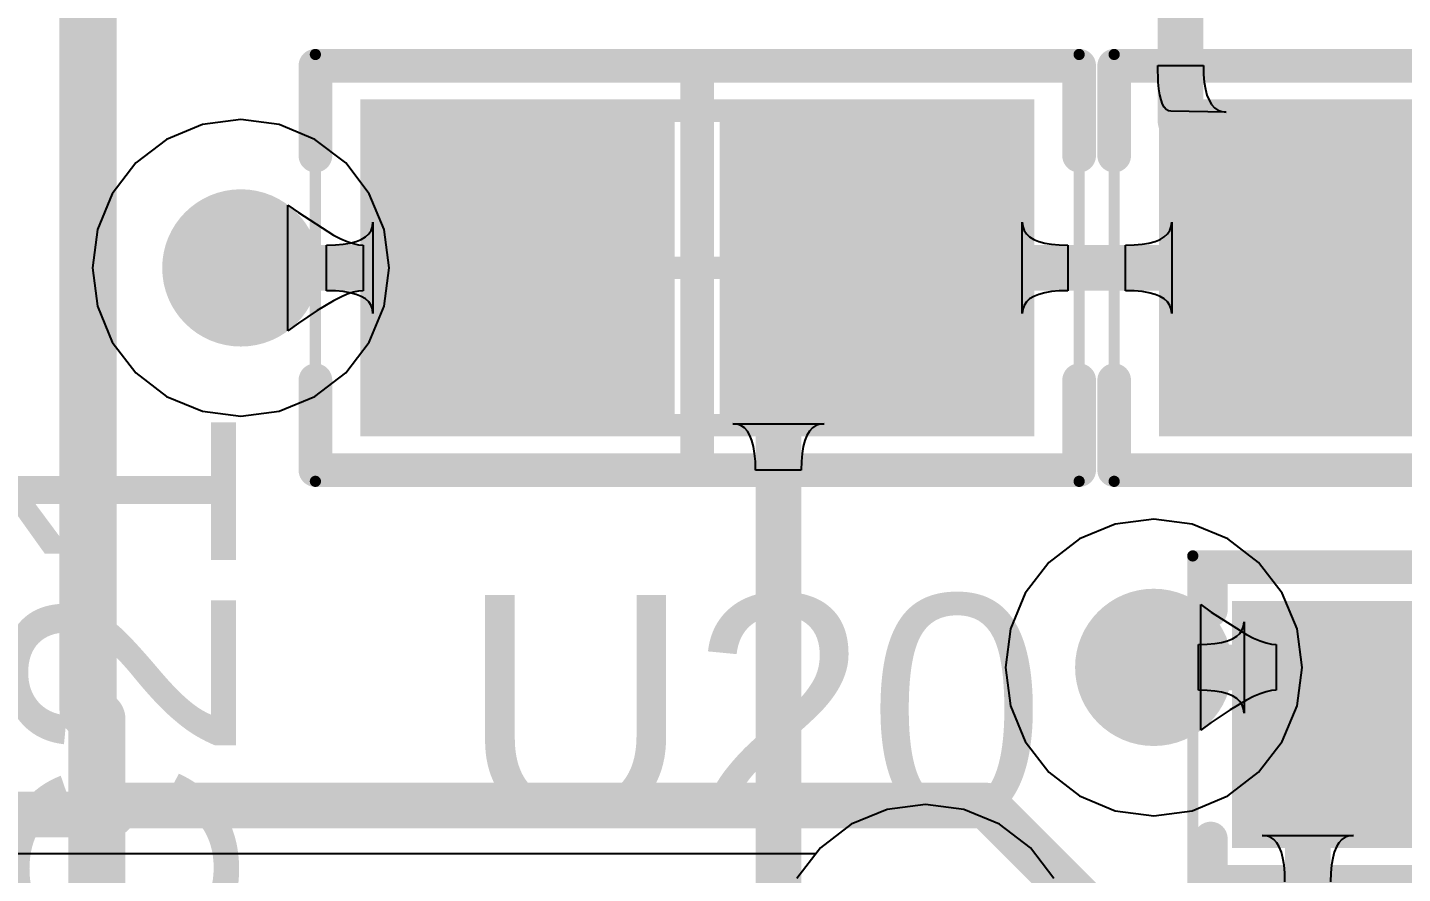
# Model space of a CAD drawing. Header units: inches. Extents: x -0.01 to 3.94, y -0.06 to 4.68.
# Drawn here: x 1.8926 to 2.1336, y 3.5739 to 3.7221 of the extents above; entities that cross this region are included whole.
import ezdxf

# ---------------------------------------------------------------- set-up
doc = ezdxf.new("R2010")
doc.units = ezdxf.units.IN
doc.header["$MEASUREMENT"] = 0
for name, color, linetype in [('Bottom Layer', 5, 'Continuous'), ('Int1 -GND)', 16, 'Continuous'), ('Int2 -PWR)', 76, 'Continuous'), ('Top 3D Body', 56, 'Continuous'), ('Top Courtyard', 56, 'Continuous'), ('Top Layer', 1, 'Continuous'), ('Top Overlay', 2, 'Continuous'), ('Top Paste', 8, 'Continuous'), ('Top Solder', 216, 'Continuous'), ('Via Holes', 16, 'Continuous')]:
    doc.layers.add(name, color=color, linetype=linetype)
doc.styles.add('Arial', font='', dxfattribs={"height": 0.2})
doc.styles.get('Arial').set_extended_font_data('Arial')

# ---------------------------------------------------------------- blocks, each defined once
blk = doc.blocks.new('CAP_0603_1608_601')
at = {"layer": 'Top Layer'}
for points in [[(-0.04429, -0.01969), (-0.04429, 0.01968), (-0.00886, 0.01968), (-0.00886, -0.01969)], [(0.00886, -0.01969), (0.00886, 0.01968), (0.04429, 0.01968), (0.04429, -0.01969)]]:
    blk.add_hatch(color=1, dxfattribs=at).paths.add_polyline_path(points)
at = {"layer": 'Top Paste'}
for points in [[(-0.04429, -0.01969), (-0.04429, 0.01968), (-0.00886, 0.01968), (-0.00886, -0.01969)], [(0.00886, -0.01969), (0.00886, 0.01968), (0.04429, 0.01968), (0.04429, -0.01969)]]:
    blk.add_hatch(color=8, dxfattribs=at).paths.add_polyline_path(points)
at = {"layer": 'Top Solder'}
for points in [[(-0.04626, -0.02165), (-0.04626, 0.02165), (-0.00689, 0.02165), (-0.00689, -0.02165)], [(0.00689, -0.02165), (0.00689, 0.02165), (0.04626, 0.02165), (0.04626, -0.02165)]]:
    blk.add_hatch(color=216, dxfattribs=at).paths.add_polyline_path(points)
at = {"layer": 'Top 3D Body'}
for points in [[(0.03445, 0.0187, 0.00394, 0.00394, 0), (-0.03445, 0.0187, 0.00394, 0.00394, 0)], [(-0.03445, 0.0187, 0.00394, 0.00394, 0), (-0.03445, -0.0187, 0.00394, 0.00394, 0)], [(0.03445, 0.0187, 0.00394, 0.00394, 0), (0.03445, -0.0187, 0.00394, 0.00394, 0)], [(0.03445, -0.0187, 0.00394, 0.00394, 0), (-0.03445, -0.0187, 0.00394, 0.00394, 0)]]:
    blk.add_lwpolyline(points, format="xyseb", dxfattribs=at)
for points in [[(-0.03543, 0.0187, 0.00197, 0.00197, 1), (-0.03346, 0.0187, 0.00197, 0.00197, 1)], [(-0.03543, 0.0187, 0.00197, 0.00197, 1), (-0.03346, 0.0187, 0.00197, 0.00197, 1)], [(0.03346, 0.0187, 0.00197, 0.00197, 1), (0.03543, 0.0187, 0.00197, 0.00197, 1)], [(0.03346, 0.0187, 0.00197, 0.00197, 1), (0.03543, 0.0187, 0.00197, 0.00197, 1)], [(-0.03543, -0.0187, 0.00197, 0.00197, 1), (-0.03346, -0.0187, 0.00197, 0.00197, 1)], [(-0.03543, -0.0187, 0.00197, 0.00197, 1), (-0.03346, -0.0187, 0.00197, 0.00197, 1)], [(0.03346, -0.0187, 0.00197, 0.00197, 1), (0.03543, -0.0187, 0.00197, 0.00197, 1)], [(0.03346, -0.0187, 0.00197, 0.00197, 1), (0.03543, -0.0187, 0.00197, 0.00197, 1)]]:
    blk.add_lwpolyline(points, format="xyseb", close=True, dxfattribs=at)
at = {"layer": 'Top Courtyard'}
for points in [[(0.05315, 0.02953, 0.00197, 0.00197, 0), (-0.05315, 0.02953, 0.00197, 0.00197, 0)], [(-0.05315, 0.02953, 0.00197, 0.00197, 0), (-0.05315, -0.02953, 0.00197, 0.00197, 0)], [(0.05315, 0.02953, 0.00197, 0.00197, 0), (0.05315, -0.02953, 0.00197, 0.00197, 0)], [(0, 0.0187, 0.00394, 0.00394, 0), (0, -0.0187, 0.00394, 0.00394, 0)], [(0.0187, 0, 0.00394, 0.00394, 0), (-0.0187, 0, 0.00394, 0.00394, 0)], [(0.05315, -0.02953, 0.00197, 0.00197, 0), (-0.05315, -0.02953, 0.00197, 0.00197, 0)]]:
    blk.add_lwpolyline(points, format="xyseb", dxfattribs=at)
for points in [[(-0.05364, 0.02953, 0.000984, 0.000984, 1), (-0.05266, 0.02953, 0.000984, 0.000984, 1)], [(-0.05364, 0.02953, 0.000984, 0.000984, 1), (-0.05266, 0.02953, 0.000984, 0.000984, 1)], [(0.05266, 0.02953, 0.000984, 0.000984, 1), (0.05364, 0.02953, 0.000984, 0.000984, 1)], [(0.05266, 0.02953, 0.000984, 0.000984, 1), (0.05364, 0.02953, 0.000984, 0.000984, 1)], [(-0.00098, 0.0187, 0.00197, 0.00197, 1), (0.00098, 0.0187, 0.00197, 0.00197, 1)], [(-0.01968, 0, 0.00197, 0.00197, 1), (-0.01772, 0, 0.00197, 0.00197, 1)], [(0.01772, 0, 0.00197, 0.00197, 1), (0.01968, 0, 0.00197, 0.00197, 1)], [(-0.00098, -0.0187, 0.00197, 0.00197, 1), (0.00098, -0.0187, 0.00197, 0.00197, 1)], [(-0.05364, -0.02953, 0.000984, 0.000984, 1), (-0.05266, -0.02953, 0.000984, 0.000984, 1)], [(-0.05364, -0.02953, 0.000984, 0.000984, 1), (-0.05266, -0.02953, 0.000984, 0.000984, 1)], [(0.05266, -0.02953, 0.000984, 0.000984, 1), (0.05364, -0.02953, 0.000984, 0.000984, 1)], [(0.05266, -0.02953, 0.000984, 0.000984, 1), (0.05364, -0.02953, 0.000984, 0.000984, 1)]]:
    blk.add_lwpolyline(points, format="xyseb", close=True, dxfattribs=at)
at = {"layer": 'Top Overlay'}
for points in [[(-0.05, 0.02756, 0.00591, 0.00591, 0), (-0.05, 0.02, 0.00591, 0.00591, 0)], [(0.05, 0.02756, 0.00591, 0.00591, 0), (-0.05, 0.02756, 0.00591, 0.00591, 0)], [(0, 0.02756, 0.00591, 0.00591, 0), (0, -0.02756, 0.00591, 0.00591, 0)], [(0.05, 0.02756, 0.00591, 0.00591, 0), (0.05, 0.02, 0.00591, 0.00591, 0)], [(-0.05, -0.02, 0.00591, 0.00591, 0), (-0.05, -0.02756, 0.00591, 0.00591, 0)], [(0.05, -0.02, 0.00591, 0.00591, 0), (0.05, -0.02756, 0.00591, 0.00591, 0)], [(0.05, -0.02756, 0.00591, 0.00591, 0), (-0.05, -0.02756, 0.00591, 0.00591, 0)]]:
    blk.add_lwpolyline(points, format="xyseb", dxfattribs=at)
for points in [[(-0.05148, 0.02756, 0.00295, 0.00295, 1), (-0.04852, 0.02756, 0.00295, 0.00295, 1)], [(-0.05148, 0.02756, 0.00295, 0.00295, 1), (-0.04852, 0.02756, 0.00295, 0.00295, 1)], [(-0.00148, 0.02756, 0.00295, 0.00295, 1), (0.00148, 0.02756, 0.00295, 0.00295, 1)], [(0.04852, 0.02756, 0.00295, 0.00295, 1), (0.05148, 0.02756, 0.00295, 0.00295, 1)], [(0.04852, 0.02756, 0.00295, 0.00295, 1), (0.05148, 0.02756, 0.00295, 0.00295, 1)], [(-0.05148, 0.02, 0.00295, 0.00295, 1), (-0.04852, 0.02, 0.00295, 0.00295, 1)], [(0.04852, 0.02, 0.00295, 0.00295, 1), (0.05148, 0.02, 0.00295, 0.00295, 1)], [(-0.05148, -0.02, 0.00295, 0.00295, 1), (-0.04852, -0.02, 0.00295, 0.00295, 1)], [(0.04852, -0.02, 0.00295, 0.00295, 1), (0.05148, -0.02, 0.00295, 0.00295, 1)], [(-0.05148, -0.02756, 0.00295, 0.00295, 1), (-0.04852, -0.02756, 0.00295, 0.00295, 1)], [(-0.05148, -0.02756, 0.00295, 0.00295, 1), (-0.04852, -0.02756, 0.00295, 0.00295, 1)], [(-0.00148, -0.02756, 0.00295, 0.00295, 1), (0.00148, -0.02756, 0.00295, 0.00295, 1)], [(0.04852, -0.02756, 0.00295, 0.00295, 1), (0.05148, -0.02756, 0.00295, 0.00295, 1)], [(0.04852, -0.02756, 0.00295, 0.00295, 1), (0.05148, -0.02756, 0.00295, 0.00295, 1)]]:
    blk.add_lwpolyline(points, format="xyseb", close=True, dxfattribs=at)
blk = doc.blocks.new('CAP_0805_2012_603')
at = {"layer": 'Top Layer'}
for points in [[(-0.05709, -0.02756), (-0.05709, 0.02756), (-0.00591, 0.02756), (-0.00591, -0.02756)], [(0.00591, -0.02756), (0.00591, 0.02756), (0.05709, 0.02756), (0.05709, -0.02756)]]:
    blk.add_hatch(color=1, dxfattribs=at).paths.add_polyline_path(points)
at = {"layer": 'Top Paste'}
for points in [[(-0.05709, -0.02756), (-0.05709, 0.02756), (-0.00591, 0.02756), (-0.00591, -0.02756)], [(0.00591, -0.02756), (0.00591, 0.02756), (0.05709, 0.02756), (0.05709, -0.02756)]]:
    blk.add_hatch(color=8, dxfattribs=at).paths.add_polyline_path(points)
at = {"layer": 'Top Solder'}
for points in [[(-0.05906, -0.02953), (-0.05906, 0.02953), (-0.00394, 0.02953), (-0.00394, -0.02953)], [(0.00394, -0.02953), (0.00394, 0.02953), (0.05905, 0.02953), (0.05905, -0.02953)]]:
    blk.add_hatch(color=216, dxfattribs=at).paths.add_polyline_path(points)
at = {"layer": 'Top 3D Body'}
for points in [[(-0.04331, 0.02756, 0.00394, 0.00394, 0), (0.04331, 0.02756, 0.00394, 0.00394, 0)], [(-0.04331, -0.02756, 0.00394, 0.00394, 0), (-0.04331, 0.02756, 0.00394, 0.00394, 0)], [(0.04331, -0.02756, 0.00394, 0.00394, 0), (0.04331, 0.02756, 0.00394, 0.00394, 0)], [(-0.04331, -0.02756, 0.00394, 0.00394, 0), (0.04331, -0.02756, 0.00394, 0.00394, 0)]]:
    blk.add_lwpolyline(points, format="xyseb", dxfattribs=at)
for points in [[(-0.04429, 0.02756, 0.00197, 0.00197, 1), (-0.04232, 0.02756, 0.00197, 0.00197, 1)], [(-0.04429, 0.02756, 0.00197, 0.00197, 1), (-0.04232, 0.02756, 0.00197, 0.00197, 1)], [(0.04232, 0.02756, 0.00197, 0.00197, 1), (0.04429, 0.02756, 0.00197, 0.00197, 1)], [(0.04232, 0.02756, 0.00197, 0.00197, 1), (0.04429, 0.02756, 0.00197, 0.00197, 1)], [(-0.04429, -0.02756, 0.00197, 0.00197, 1), (-0.04232, -0.02756, 0.00197, 0.00197, 1)], [(-0.04429, -0.02756, 0.00197, 0.00197, 1), (-0.04232, -0.02756, 0.00197, 0.00197, 1)], [(0.04232, -0.02756, 0.00197, 0.00197, 1), (0.04429, -0.02756, 0.00197, 0.00197, 1)], [(0.04232, -0.02756, 0.00197, 0.00197, 1), (0.04429, -0.02756, 0.00197, 0.00197, 1)]]:
    blk.add_lwpolyline(points, format="xyseb", close=True, dxfattribs=at)
at = {"layer": 'Top Courtyard'}
for points in [[(-0.06693, 0.0374, 0.00197, 0.00197, 0), (0.06693, 0.0374, 0.00197, 0.00197, 0)], [(-0.06693, -0.0374, 0.00197, 0.00197, 0), (-0.06693, 0.0374, 0.00197, 0.00197, 0)], [(0.06693, -0.0374, 0.00197, 0.00197, 0), (0.06693, 0.0374, 0.00197, 0.00197, 0)], [(0, -0.01969, 0.00394, 0.00394, 0), (0, 0.01969, 0.00394, 0.00394, 0)], [(-0.01968, 0, 0.00394, 0.00394, 0), (0.01969, 0, 0.00394, 0.00394, 0)], [(-0.06693, -0.0374, 0.00197, 0.00197, 0), (0.06693, -0.0374, 0.00197, 0.00197, 0)]]:
    blk.add_lwpolyline(points, format="xyseb", dxfattribs=at)
for points in [[(-0.06742, 0.0374, 0.000984, 0.000984, 1), (-0.06644, 0.0374, 0.000984, 0.000984, 1)], [(-0.06742, 0.0374, 0.000984, 0.000984, 1), (-0.06644, 0.0374, 0.000984, 0.000984, 1)], [(0.06644, 0.0374, 0.000984, 0.000984, 1), (0.06742, 0.0374, 0.000984, 0.000984, 1)], [(0.06644, 0.0374, 0.000984, 0.000984, 1), (0.06742, 0.0374, 0.000984, 0.000984, 1)], [(-0.00098, 0.01969, 0.00197, 0.00197, 1), (0.00098, 0.01969, 0.00197, 0.00197, 1)], [(-0.02067, 0, 0.00197, 0.00197, 1), (-0.0187, 0, 0.00197, 0.00197, 1)], [(0.0187, 0, 0.00197, 0.00197, 1), (0.02067, 0, 0.00197, 0.00197, 1)], [(-0.00098, -0.01969, 0.00197, 0.00197, 1), (0.00098, -0.01969, 0.00197, 0.00197, 1)], [(-0.06742, -0.0374, 0.000984, 0.000984, 1), (-0.06644, -0.0374, 0.000984, 0.000984, 1)], [(-0.06742, -0.0374, 0.000984, 0.000984, 1), (-0.06644, -0.0374, 0.000984, 0.000984, 1)], [(0.06644, -0.0374, 0.000984, 0.000984, 1), (0.06742, -0.0374, 0.000984, 0.000984, 1)], [(0.06644, -0.0374, 0.000984, 0.000984, 1), (0.06742, -0.0374, 0.000984, 0.000984, 1)]]:
    blk.add_lwpolyline(points, format="xyseb", close=True, dxfattribs=at)
at = {"layer": 'Top Overlay'}
for points in [[(-0.06693, 0.01968, 0.00591, 0.00591, 0), (-0.06693, 0.03543, 0.00591, 0.00591, 0)], [(-0.06693, 0.03543, 0.00591, 0.00591, 0), (0.06693, 0.03543, 0.00591, 0.00591, 0)], [(0, -0.03543, 0.00591, 0.00591, 0), (0, 0.03543, 0.00591, 0.00591, 0)], [(0.06693, 0.01968, 0.00591, 0.00591, 0), (0.06693, 0.03543, 0.00591, 0.00591, 0)], [(-0.06693, -0.03543, 0.00591, 0.00591, 0), (-0.06693, -0.01969, 0.00591, 0.00591, 0)], [(0.06693, -0.03543, 0.00591, 0.00591, 0), (0.06693, -0.01969, 0.00591, 0.00591, 0)], [(-0.06693, -0.03543, 0.00591, 0.00591, 0), (0.06693, -0.03543, 0.00591, 0.00591, 0)]]:
    blk.add_lwpolyline(points, format="xyseb", dxfattribs=at)
for points in [[(-0.0684, 0.03543, 0.00295, 0.00295, 1), (-0.06545, 0.03543, 0.00295, 0.00295, 1)], [(-0.0684, 0.03543, 0.00295, 0.00295, 1), (-0.06545, 0.03543, 0.00295, 0.00295, 1)], [(-0.00148, 0.03543, 0.00295, 0.00295, 1), (0.00148, 0.03543, 0.00295, 0.00295, 1)], [(0.06545, 0.03543, 0.00295, 0.00295, 1), (0.06841, 0.03543, 0.00295, 0.00295, 1)], [(0.06545, 0.03543, 0.00295, 0.00295, 1), (0.06841, 0.03543, 0.00295, 0.00295, 1)], [(-0.0684, 0.01968, 0.00295, 0.00295, 1), (-0.06545, 0.01968, 0.00295, 0.00295, 1)], [(0.06545, 0.01968, 0.00295, 0.00295, 1), (0.06841, 0.01968, 0.00295, 0.00295, 1)], [(-0.0684, -0.01969, 0.00295, 0.00295, 1), (-0.06545, -0.01969, 0.00295, 0.00295, 1)], [(0.06545, -0.01969, 0.00295, 0.00295, 1), (0.06841, -0.01969, 0.00295, 0.00295, 1)], [(-0.0684, -0.03543, 0.00295, 0.00295, 1), (-0.06545, -0.03543, 0.00295, 0.00295, 1)], [(-0.0684, -0.03543, 0.00295, 0.00295, 1), (-0.06545, -0.03543, 0.00295, 0.00295, 1)], [(-0.00148, -0.03543, 0.00295, 0.00295, 1), (0.00148, -0.03543, 0.00295, 0.00295, 1)], [(0.06545, -0.03543, 0.00295, 0.00295, 1), (0.06841, -0.03543, 0.00295, 0.00295, 1)], [(0.06545, -0.03543, 0.00295, 0.00295, 1), (0.06841, -0.03543, 0.00295, 0.00295, 1)]]:
    blk.add_lwpolyline(points, format="xyseb", close=True, dxfattribs=at)
blk = doc.blocks.new('CAP_0805_2012_604')
at = {"layer": 'Top Layer'}
for points in [[(-0.05709, -0.02756), (-0.05709, 0.02756), (-0.00591, 0.02756), (-0.00591, -0.02756)], [(0.00591, -0.02756), (0.00591, 0.02756), (0.05709, 0.02756), (0.05709, -0.02756)]]:
    blk.add_hatch(color=1, dxfattribs=at).paths.add_polyline_path(points)
at = {"layer": 'Top Paste'}
for points in [[(-0.05709, -0.02756), (-0.05709, 0.02756), (-0.00591, 0.02756), (-0.00591, -0.02756)], [(0.00591, -0.02756), (0.00591, 0.02756), (0.05709, 0.02756), (0.05709, -0.02756)]]:
    blk.add_hatch(color=8, dxfattribs=at).paths.add_polyline_path(points)
at = {"layer": 'Top Solder'}
for points in [[(-0.05906, -0.02953), (-0.05906, 0.02953), (-0.00394, 0.02953), (-0.00394, -0.02953)], [(0.00394, -0.02953), (0.00394, 0.02953), (0.05905, 0.02953), (0.05905, -0.02953)]]:
    blk.add_hatch(color=216, dxfattribs=at).paths.add_polyline_path(points)
at = {"layer": 'Top 3D Body'}
for points in [[(-0.04331, 0.02756, 0.00394, 0.00394, 0), (0.04331, 0.02756, 0.00394, 0.00394, 0)], [(-0.04331, -0.02756, 0.00394, 0.00394, 0), (-0.04331, 0.02756, 0.00394, 0.00394, 0)], [(0.04331, -0.02756, 0.00394, 0.00394, 0), (0.04331, 0.02756, 0.00394, 0.00394, 0)], [(-0.04331, -0.02756, 0.00394, 0.00394, 0), (0.04331, -0.02756, 0.00394, 0.00394, 0)]]:
    blk.add_lwpolyline(points, format="xyseb", dxfattribs=at)
for points in [[(-0.04429, 0.02756, 0.00197, 0.00197, 1), (-0.04232, 0.02756, 0.00197, 0.00197, 1)], [(-0.04429, 0.02756, 0.00197, 0.00197, 1), (-0.04232, 0.02756, 0.00197, 0.00197, 1)], [(0.04232, 0.02756, 0.00197, 0.00197, 1), (0.04429, 0.02756, 0.00197, 0.00197, 1)], [(0.04232, 0.02756, 0.00197, 0.00197, 1), (0.04429, 0.02756, 0.00197, 0.00197, 1)], [(-0.04429, -0.02756, 0.00197, 0.00197, 1), (-0.04232, -0.02756, 0.00197, 0.00197, 1)], [(-0.04429, -0.02756, 0.00197, 0.00197, 1), (-0.04232, -0.02756, 0.00197, 0.00197, 1)], [(0.04232, -0.02756, 0.00197, 0.00197, 1), (0.04429, -0.02756, 0.00197, 0.00197, 1)], [(0.04232, -0.02756, 0.00197, 0.00197, 1), (0.04429, -0.02756, 0.00197, 0.00197, 1)]]:
    blk.add_lwpolyline(points, format="xyseb", close=True, dxfattribs=at)
at = {"layer": 'Top Courtyard'}
for points in [[(-0.06693, 0.0374, 0.00197, 0.00197, 0), (0.06693, 0.0374, 0.00197, 0.00197, 0)], [(-0.06693, -0.0374, 0.00197, 0.00197, 0), (-0.06693, 0.0374, 0.00197, 0.00197, 0)], [(0.06693, -0.0374, 0.00197, 0.00197, 0), (0.06693, 0.0374, 0.00197, 0.00197, 0)], [(0, -0.01969, 0.00394, 0.00394, 0), (0, 0.01969, 0.00394, 0.00394, 0)], [(-0.01968, 0, 0.00394, 0.00394, 0), (0.01969, 0, 0.00394, 0.00394, 0)], [(-0.06693, -0.0374, 0.00197, 0.00197, 0), (0.06693, -0.0374, 0.00197, 0.00197, 0)]]:
    blk.add_lwpolyline(points, format="xyseb", dxfattribs=at)
for points in [[(-0.06742, 0.0374, 0.000984, 0.000984, 1), (-0.06644, 0.0374, 0.000984, 0.000984, 1)], [(-0.06742, 0.0374, 0.000984, 0.000984, 1), (-0.06644, 0.0374, 0.000984, 0.000984, 1)], [(0.06644, 0.0374, 0.000984, 0.000984, 1), (0.06742, 0.0374, 0.000984, 0.000984, 1)], [(0.06644, 0.0374, 0.000984, 0.000984, 1), (0.06742, 0.0374, 0.000984, 0.000984, 1)], [(-0.00098, 0.01969, 0.00197, 0.00197, 1), (0.00098, 0.01969, 0.00197, 0.00197, 1)], [(-0.02067, 0, 0.00197, 0.00197, 1), (-0.0187, 0, 0.00197, 0.00197, 1)], [(0.0187, 0, 0.00197, 0.00197, 1), (0.02067, 0, 0.00197, 0.00197, 1)], [(-0.00098, -0.01969, 0.00197, 0.00197, 1), (0.00098, -0.01969, 0.00197, 0.00197, 1)], [(-0.06742, -0.0374, 0.000984, 0.000984, 1), (-0.06644, -0.0374, 0.000984, 0.000984, 1)], [(-0.06742, -0.0374, 0.000984, 0.000984, 1), (-0.06644, -0.0374, 0.000984, 0.000984, 1)], [(0.06644, -0.0374, 0.000984, 0.000984, 1), (0.06742, -0.0374, 0.000984, 0.000984, 1)], [(0.06644, -0.0374, 0.000984, 0.000984, 1), (0.06742, -0.0374, 0.000984, 0.000984, 1)]]:
    blk.add_lwpolyline(points, format="xyseb", close=True, dxfattribs=at)
at = {"layer": 'Top Overlay'}
for points in [[(-0.06693, 0.01968, 0.00591, 0.00591, 0), (-0.06693, 0.03543, 0.00591, 0.00591, 0)], [(-0.06693, 0.03543, 0.00591, 0.00591, 0), (0.06693, 0.03543, 0.00591, 0.00591, 0)], [(0, -0.03543, 0.00591, 0.00591, 0), (0, 0.03543, 0.00591, 0.00591, 0)], [(0.06693, 0.01968, 0.00591, 0.00591, 0), (0.06693, 0.03543, 0.00591, 0.00591, 0)], [(-0.06693, -0.03543, 0.00591, 0.00591, 0), (-0.06693, -0.01969, 0.00591, 0.00591, 0)], [(0.06693, -0.03543, 0.00591, 0.00591, 0), (0.06693, -0.01969, 0.00591, 0.00591, 0)], [(-0.06693, -0.03543, 0.00591, 0.00591, 0), (0.06693, -0.03543, 0.00591, 0.00591, 0)]]:
    blk.add_lwpolyline(points, format="xyseb", dxfattribs=at)
for points in [[(-0.0684, 0.03543, 0.00295, 0.00295, 1), (-0.06545, 0.03543, 0.00295, 0.00295, 1)], [(-0.0684, 0.03543, 0.00295, 0.00295, 1), (-0.06545, 0.03543, 0.00295, 0.00295, 1)], [(-0.00148, 0.03543, 0.00295, 0.00295, 1), (0.00148, 0.03543, 0.00295, 0.00295, 1)], [(0.06545, 0.03543, 0.00295, 0.00295, 1), (0.06841, 0.03543, 0.00295, 0.00295, 1)], [(0.06545, 0.03543, 0.00295, 0.00295, 1), (0.06841, 0.03543, 0.00295, 0.00295, 1)], [(-0.0684, 0.01968, 0.00295, 0.00295, 1), (-0.06545, 0.01968, 0.00295, 0.00295, 1)], [(0.06545, 0.01968, 0.00295, 0.00295, 1), (0.06841, 0.01968, 0.00295, 0.00295, 1)], [(-0.0684, -0.01969, 0.00295, 0.00295, 1), (-0.06545, -0.01969, 0.00295, 0.00295, 1)], [(0.06545, -0.01969, 0.00295, 0.00295, 1), (0.06841, -0.01969, 0.00295, 0.00295, 1)], [(-0.0684, -0.03543, 0.00295, 0.00295, 1), (-0.06545, -0.03543, 0.00295, 0.00295, 1)], [(-0.0684, -0.03543, 0.00295, 0.00295, 1), (-0.06545, -0.03543, 0.00295, 0.00295, 1)], [(-0.00148, -0.03543, 0.00295, 0.00295, 1), (0.00148, -0.03543, 0.00295, 0.00295, 1)], [(0.06545, -0.03543, 0.00295, 0.00295, 1), (0.06841, -0.03543, 0.00295, 0.00295, 1)], [(0.06545, -0.03543, 0.00295, 0.00295, 1), (0.06841, -0.03543, 0.00295, 0.00295, 1)]]:
    blk.add_lwpolyline(points, format="xyseb", close=True, dxfattribs=at)

msp = doc.modelspace()

# ---------------------------------------------------------------- hatches: boundary and pattern name
at = {"layer": 'Bottom Layer'}
h = msp.add_hatch(color=5, dxfattribs=at)
edge = h.paths.add_edge_path()
edge.add_arc((1.93, 3.68), 0.01378, 0, 360)
h = msp.add_hatch(color=5, dxfattribs=at)
edge = h.paths.add_edge_path()
edge.add_arc((2.09, 3.61), 0.01378, 0, 360)
at = {"layer": 'Int1 -GND)'}
h = msp.add_hatch(color=7, dxfattribs=at)
edge = h.paths.add_edge_path()
edge.add_arc((1.93, 3.68), 0.01378, 0, 360)
h = msp.add_hatch(color=7, dxfattribs=at)
edge = h.paths.add_edge_path()
edge.add_arc((2.09, 3.61), 0.01378, 0, 360)
at = {"layer": 'Int2 -PWR)'}
h = msp.add_hatch(color=7, dxfattribs=at)
edge = h.paths.add_edge_path()
edge.add_arc((1.93, 3.68), 0.01378, 0, 360)
h = msp.add_hatch(color=7, dxfattribs=at)
edge = h.paths.add_edge_path()
edge.add_arc((2.09, 3.61), 0.01378, 0, 360)
at = {"layer": 'Top Layer'}
h = msp.add_hatch(color=1, dxfattribs=at)
edge = h.paths.add_edge_path()
edge.add_arc((1.93, 3.68), 0.01378, 0, 360)
h = msp.add_hatch(color=1, dxfattribs=at)
edge = h.paths.add_edge_path()
edge.add_arc((2.09, 3.61), 0.01378, 0, 360)
at = {"layer": 'Via Holes'}
h = msp.add_hatch(color=7, dxfattribs=at)
edge = h.paths.add_edge_path()
edge.add_arc((1.93, 3.68), 0.00689, 0, 360)
h = msp.add_hatch(color=7, dxfattribs=at)
edge = h.paths.add_edge_path()
edge.add_arc((2.09, 3.61), 0.00689, 0, 360)

# ---------------------------------------------------------------- linework, layer by layer
at = {"layer": 'Bottom Layer'}
for points in [[(1.90731, 3.58422, 0.008, 0.008, 0), (1.90887, 3.58578, 0.008, 0.008, 0)], [(1.90887, 3.58578, 0.008, 0.008, 0), (2.06068, 3.58578, 0.008, 0.008, 0)], [(2.06068, 3.58578, 0.008, 0.008, 0), (2.27422, 3.37224, 0.008, 0.008, 0)], [(1.83901, 3.58422, 0.008, 0.008, 0), (1.90731, 3.58422, 0.008, 0.008, 0)]]:
    msp.add_lwpolyline(points, format="xyseb", dxfattribs=at)
for points in [[(1.90687, 3.58578, 0.004, 0.004, 1), (1.91087, 3.58578, 0.004, 0.004, 1)], [(1.90687, 3.58578, 0.004, 0.004, 1), (1.91087, 3.58578, 0.004, 0.004, 1)], [(2.05868, 3.58578, 0.004, 0.004, 1), (2.06268, 3.58578, 0.004, 0.004, 1)], [(2.05868, 3.58578, 0.004, 0.004, 1), (2.06268, 3.58578, 0.004, 0.004, 1)], [(1.90531, 3.58422, 0.004, 0.004, 1), (1.90931, 3.58422, 0.004, 0.004, 1)], [(1.90531, 3.58422, 0.004, 0.004, 1), (1.90931, 3.58422, 0.004, 0.004, 1)]]:
    msp.add_lwpolyline(points, format="xyseb", close=True, dxfattribs=at)
at = {"layer": 'Int1 -GND)'}
for p, q in [((2.05, 3.586), (2.04327, 3.58512)), ((2.05673, 3.58512), (2.05, 3.586)), ((2.04327, 3.58512), (2.037, 3.58252)), ((2.063, 3.58252), (2.05673, 3.58512)), ((2.037, 3.58252), (2.03161, 3.57839)), ((2.06839, 3.57839), (2.063, 3.58252)), ((2.03161, 3.57839), (2.02748, 3.573)), ((2.07252, 3.573), (2.06839, 3.57839))]:
    msp.add_line(p, q, dxfattribs=at)
at = {"layer": 'Int2 -PWR)'}
for p, q in [((1.92327, 3.70512), (1.917, 3.70252)), ((1.93, 3.706), (1.92327, 3.70512)), ((1.93673, 3.70512), (1.93, 3.706)), ((1.943, 3.70252), (1.93673, 3.70512)), ((1.917, 3.70252), (1.91161, 3.69839)), ((1.94839, 3.69839), (1.943, 3.70252)), ((1.91161, 3.69839), (1.90748, 3.693)), ((1.95252, 3.693), (1.94839, 3.69839)), ((1.90748, 3.693), (1.90488, 3.68673)), ((1.95512, 3.68673), (1.95252, 3.693)), ((1.90488, 3.68673), (1.904, 3.68)), ((1.956, 3.68), (1.95512, 3.68673)), ((1.904, 3.68), (1.90488, 3.67327)), ((1.95512, 3.67327), (1.956, 3.68)), ((1.90488, 3.67327), (1.90748, 3.667)), ((1.95252, 3.667), (1.95512, 3.67327)), ((1.90748, 3.667), (1.91161, 3.66161)), ((1.94839, 3.66161), (1.95252, 3.667)), ((1.91161, 3.66161), (1.917, 3.65748)), ((1.943, 3.65748), (1.94839, 3.66161)), ((1.917, 3.65748), (1.92327, 3.65488)), ((1.93673, 3.65488), (1.943, 3.65748)), ((1.92327, 3.65488), (1.93, 3.654)), ((1.93, 3.654), (1.93673, 3.65488)), ((2.08327, 3.63512), (2.077, 3.63252)), ((2.09, 3.636), (2.08327, 3.63512)), ((2.09673, 3.63512), (2.09, 3.636)), ((2.103, 3.63252), (2.09673, 3.63512)), ((2.077, 3.63252), (2.07161, 3.62839)), ((2.10839, 3.62839), (2.103, 3.63252)), ((2.07161, 3.62839), (2.06748, 3.623)), ((2.11252, 3.623), (2.10839, 3.62839)), ((2.06748, 3.623), (2.06488, 3.61673)), ((2.11512, 3.61673), (2.11252, 3.623)), ((2.06488, 3.61673), (2.064, 3.61)), ((2.116, 3.61), (2.11512, 3.61673)), ((2.064, 3.61), (2.06488, 3.60327)), ((2.11512, 3.60327), (2.116, 3.61)), ((2.06488, 3.60327), (2.06748, 3.597)), ((2.11252, 3.597), (2.11512, 3.60327)), ((2.06748, 3.597), (2.07161, 3.59161)), ((2.10839, 3.59161), (2.11252, 3.597)), ((2.07161, 3.59161), (2.077, 3.58748)), ((2.103, 3.58748), (2.10839, 3.59161)), ((2.05, 3.586), (2.04327, 3.58512)), ((2.05673, 3.58512), (2.05, 3.586)), ((2.077, 3.58748), (2.08327, 3.58488)), ((2.09673, 3.58488), (2.103, 3.58748)), ((2.04327, 3.58512), (2.037, 3.58252)), ((2.063, 3.58252), (2.05673, 3.58512)), ((2.08327, 3.58488), (2.09, 3.584)), ((2.09, 3.584), (2.09673, 3.58488)), ((2.037, 3.58252), (2.03161, 3.57839)), ((2.06839, 3.57839), (2.063, 3.58252)), ((2.03081, 3.57733), (1.74718, 3.57733)), ((2.03161, 3.57839), (2.03081, 3.57733)), ((2.07252, 3.573), (2.06839, 3.57839))]:
    msp.add_line(p, q, dxfattribs=at)
at = {"layer": 'Top Layer'}
for p, q in [((2.0907, 3.71544), (2.0987, 3.71544)), ((2.09079, 3.71256), (2.0907, 3.71544)), ((2.0987, 3.71544), (2.09874, 3.71391)), ((2.09874, 3.71391), (2.09886, 3.71253)), ((2.09091, 3.71136), (2.09079, 3.71256)), ((2.09107, 3.71032), (2.09091, 3.71136)), ((2.09886, 3.71253), (2.09906, 3.71132)), ((2.09906, 3.71132), (2.09934, 3.71027)), ((2.09128, 3.70944), (2.09107, 3.71032)), ((2.09154, 3.70872), (2.09128, 3.70944)), ((2.09934, 3.71027), (2.0997, 3.70937)), ((2.0997, 3.70937), (2.10014, 3.70864)), ((2.09184, 3.70816), (2.09154, 3.70872)), ((2.09219, 3.70776), (2.09184, 3.70816)), ((2.09259, 3.70752), (2.09219, 3.70776)), ((2.09303, 3.70744), (2.09259, 3.70752)), ((2.1027, 3.70732), (2.09303, 3.70744)), ((2.10014, 3.70864), (2.10066, 3.70807)), ((2.10066, 3.70807), (2.10126, 3.70766)), ((2.10126, 3.70766), (2.10194, 3.70741)), ((2.10194, 3.70741), (2.1027, 3.70732)), ((1.93827, 3.66898), (1.93827, 3.69102)), ((1.93827, 3.69102), (1.94009, 3.68969)), ((1.94009, 3.68969), (1.94624, 3.68575)), ((1.95283, 3.68656), (1.95307, 3.68724)), ((1.95307, 3.68724), (1.95315, 3.688)), ((1.95315, 3.688), (1.95315, 3.672)), ((2.06697, 3.672), (2.06697, 3.688)), ((2.06697, 3.688), (2.06705, 3.68724)), ((2.06705, 3.68724), (2.06729, 3.68656)), ((2.09283, 3.68656), (2.09307, 3.68724)), ((2.09307, 3.68724), (2.09315, 3.688)), ((2.09315, 3.688), (2.09315, 3.672)), ((1.94624, 3.68575), (1.94751, 3.68512)), ((1.94751, 3.68512), (1.94866, 3.68463)), ((1.95023, 3.68464), (1.95112, 3.685)), ((1.95112, 3.685), (1.95185, 3.68544)), ((1.95185, 3.68544), (1.95242, 3.68596)), ((1.95242, 3.68596), (1.95283, 3.68656)), ((2.06729, 3.68656), (2.06769, 3.68596)), ((2.06769, 3.68596), (2.06825, 3.68544)), ((2.06825, 3.68544), (2.06897, 3.685)), ((2.06897, 3.685), (2.06985, 3.68464)), ((2.09023, 3.68464), (2.09112, 3.685)), ((2.09112, 3.685), (2.09185, 3.68544)), ((2.09185, 3.68544), (2.09242, 3.68596)), ((2.09242, 3.68596), (2.09283, 3.68656)), ((1.94503, 3.684), (1.94658, 3.68404)), ((1.94503, 3.676), (1.94503, 3.684)), ((1.94658, 3.68404), (1.94796, 3.68416)), ((1.94796, 3.68416), (1.94917, 3.68436)), ((1.94866, 3.68463), (1.9497, 3.68428)), ((1.94917, 3.68436), (1.95023, 3.68464)), ((1.9497, 3.68428), (1.95063, 3.68407)), ((1.95063, 3.68407), (1.95145, 3.684)), ((1.95145, 3.684), (1.95145, 3.676)), ((2.06985, 3.68464), (2.07089, 3.68436)), ((2.07089, 3.68436), (2.07209, 3.68416)), ((2.07209, 3.68416), (2.07345, 3.68404)), ((2.07345, 3.68404), (2.07497, 3.684)), ((2.07497, 3.684), (2.07497, 3.676)), ((2.08503, 3.684), (2.08658, 3.68404)), ((2.08503, 3.676), (2.08503, 3.684)), ((2.08658, 3.68404), (2.08796, 3.68416)), ((2.08796, 3.68416), (2.08917, 3.68436)), ((2.08917, 3.68436), (2.09023, 3.68464)), ((1.94658, 3.67596), (1.94503, 3.676)), ((1.94796, 3.67584), (1.94658, 3.67596)), ((1.94866, 3.67537), (1.94751, 3.67488)), ((1.94917, 3.67564), (1.94796, 3.67584)), ((1.9497, 3.67572), (1.94866, 3.67537)), ((1.95023, 3.67536), (1.94917, 3.67564)), ((1.95063, 3.67593), (1.9497, 3.67572)), ((1.95112, 3.675), (1.95023, 3.67536)), ((1.95145, 3.676), (1.95063, 3.67593)), ((2.06985, 3.67536), (2.06897, 3.675)), ((2.07089, 3.67564), (2.06985, 3.67536)), ((2.07209, 3.67584), (2.07089, 3.67564)), ((2.07345, 3.67596), (2.07209, 3.67584)), ((2.07497, 3.676), (2.07345, 3.67596)), ((2.08658, 3.67596), (2.08503, 3.676)), ((2.08796, 3.67584), (2.08658, 3.67596)), ((2.08917, 3.67564), (2.08796, 3.67584)), ((2.09023, 3.67536), (2.08917, 3.67564)), ((2.09112, 3.675), (2.09023, 3.67536)), ((1.94624, 3.67425), (1.94339, 3.67256)), ((1.94751, 3.67488), (1.94624, 3.67425)), ((1.95185, 3.67456), (1.95112, 3.675)), ((1.95242, 3.67404), (1.95185, 3.67456)), ((1.95283, 3.67344), (1.95242, 3.67404)), ((1.95307, 3.67276), (1.95283, 3.67344)), ((1.95315, 3.672), (1.95307, 3.67276)), ((2.06705, 3.67276), (2.06697, 3.672)), ((2.06729, 3.67344), (2.06705, 3.67276)), ((2.06769, 3.67404), (2.06729, 3.67344)), ((2.06825, 3.67456), (2.06769, 3.67404)), ((2.06897, 3.675), (2.06825, 3.67456)), ((2.09185, 3.67456), (2.09112, 3.675)), ((2.09242, 3.67404), (2.09185, 3.67456)), ((2.09283, 3.67344), (2.09242, 3.67404)), ((2.09307, 3.67276), (2.09283, 3.67344)), ((2.09315, 3.672), (2.09307, 3.67276)), ((1.94339, 3.67256), (1.94009, 3.67032)), ((1.94009, 3.67032), (1.93827, 3.66898)), ((2.01698, 3.6526), (2.01622, 3.65268)), ((2.01622, 3.65268), (2.03222, 3.65268)), ((2.01766, 3.65236), (2.01698, 3.6526)), ((2.01826, 3.65195), (2.01766, 3.65236)), ((2.01878, 3.65138), (2.01826, 3.65195)), ((2.01922, 3.65065), (2.01878, 3.65138)), ((2.02966, 3.65138), (2.02922, 3.65065)), ((2.03018, 3.65195), (2.02966, 3.65138)), ((2.03078, 3.65236), (2.03018, 3.65195)), ((2.03146, 3.6526), (2.03078, 3.65236)), ((2.03222, 3.65268), (2.03146, 3.6526)), ((2.01958, 3.64976), (2.01922, 3.65065)), ((2.01986, 3.6487), (2.01958, 3.64976)), ((2.02006, 3.64748), (2.01986, 3.6487)), ((2.02858, 3.6487), (2.02838, 3.64748)), ((2.02886, 3.64976), (2.02858, 3.6487)), ((2.02922, 3.65065), (2.02886, 3.64976)), ((2.02018, 3.6461), (2.02006, 3.64748)), ((2.02838, 3.64748), (2.02826, 3.6461)), ((2.02022, 3.64456), (2.02018, 3.6461)), ((2.02822, 3.64456), (2.02022, 3.64456)), ((2.02826, 3.6461), (2.02822, 3.64456)), ((2.09827, 3.59898), (2.09827, 3.62102)), ((2.09827, 3.62102), (2.10009, 3.61969)), ((2.10009, 3.61969), (2.10624, 3.61575)), ((2.10575, 3.61724), (2.10583, 3.618)), ((2.10583, 3.618), (2.10583, 3.602)), ((2.10295, 3.61464), (2.10383, 3.615)), ((2.10383, 3.615), (2.10455, 3.61544)), ((2.10455, 3.61544), (2.10511, 3.61596)), ((2.10511, 3.61596), (2.10551, 3.61656)), ((2.10551, 3.61656), (2.10575, 3.61724)), ((2.10624, 3.61575), (2.10751, 3.61512)), ((2.10751, 3.61512), (2.10866, 3.61463)), ((2.09783, 3.614), (2.09935, 3.61404)), ((2.09783, 3.606), (2.09783, 3.614)), ((2.09935, 3.61404), (2.10071, 3.61416)), ((2.10071, 3.61416), (2.10191, 3.61436)), ((2.10191, 3.61436), (2.10295, 3.61464)), ((2.10866, 3.61463), (2.1097, 3.61428)), ((2.1097, 3.61428), (2.11063, 3.61407)), ((2.11063, 3.61407), (2.11145, 3.614)), ((2.11145, 3.614), (2.11145, 3.606)), ((2.09935, 3.60596), (2.09783, 3.606)), ((2.10071, 3.60584), (2.09935, 3.60596)), ((2.10191, 3.60564), (2.10071, 3.60584)), ((2.10295, 3.60536), (2.10191, 3.60564)), ((2.10383, 3.605), (2.10295, 3.60536)), ((2.10866, 3.60537), (2.10751, 3.60488)), ((2.1097, 3.60572), (2.10866, 3.60537)), ((2.11063, 3.60593), (2.1097, 3.60572)), ((2.11145, 3.606), (2.11063, 3.60593)), ((2.10624, 3.60425), (2.10339, 3.60256)), ((2.10455, 3.60456), (2.10383, 3.605)), ((2.10511, 3.60404), (2.10455, 3.60456)), ((2.10551, 3.60344), (2.10511, 3.60404)), ((2.10575, 3.60276), (2.10551, 3.60344)), ((2.10751, 3.60488), (2.10624, 3.60425)), ((2.10339, 3.60256), (2.10009, 3.60032)), ((2.10583, 3.602), (2.10575, 3.60276)), ((2.10009, 3.60032), (2.09827, 3.59898)), ((2.10977, 3.58047), (2.10901, 3.58056)), ((2.10901, 3.58056), (2.12501, 3.58056)), ((2.11045, 3.58023), (2.10977, 3.58047)), ((2.11105, 3.57982), (2.11045, 3.58023)), ((2.11157, 3.57926), (2.11105, 3.57982)), ((2.11201, 3.57853), (2.11157, 3.57926)), ((2.12245, 3.57926), (2.12201, 3.57853)), ((2.12297, 3.57982), (2.12245, 3.57926)), ((2.12357, 3.58023), (2.12297, 3.57982)), ((2.12425, 3.58047), (2.12357, 3.58023)), ((2.12501, 3.58056), (2.12425, 3.58047)), ((2.11237, 3.57763), (2.11201, 3.57853)), ((2.11265, 3.57658), (2.11237, 3.57763)), ((2.11285, 3.57536), (2.11265, 3.57658)), ((2.12137, 3.57658), (2.12117, 3.57536)), ((2.12165, 3.57763), (2.12137, 3.57658)), ((2.12201, 3.57853), (2.12165, 3.57763)), ((2.11297, 3.57398), (2.11285, 3.57536)), ((2.11301, 3.57244), (2.11297, 3.57398)), ((2.12105, 3.57398), (2.12101, 3.57244)), ((2.12117, 3.57536), (2.12105, 3.57398))]:
    msp.add_line(p, q, dxfattribs=at)
for points in [[(1.90322, 3.60247, 0.01, 0.01, 0), (1.90322, 3.81011, 0.01, 0.01, 0)], [(2.0947, 3.70577, 0.008, 0.008, 0), (2.0947, 3.74168, 0.008, 0.008, 0)], [(2.0947, 3.70577, 0.008, 0.008, 0), (2.1185, 3.68197, 0.008, 0.008, 0)], [(2.1185, 3.68, 0.008, 0.008, 0), (2.1185, 3.68197, 0.008, 0.008, 0)], [(1.93, 3.68, 0.008, 0.008, 0), (1.9785, 3.68, 0.008, 0.008, 0)], [(2.02422, 3.66272, 0.008, 0.008, 0), (2.0415, 3.68, 0.008, 0.008, 0)], [(2.0415, 3.68, 0.008, 0.008, 0), (2.1185, 3.68, 0.008, 0.008, 0)], [(2.02422, 3.54932, 0.008, 0.008, 0), (2.02422, 3.66272, 0.008, 0.008, 0)], [(2.09, 3.61, 0.008, 0.008, 0), (2.11343, 3.61, 0.008, 0.008, 0)], [(2.11343, 3.61, 0.008, 0.008, 0), (2.12343, 3.6, 0.008, 0.008, 0)], [(1.90322, 3.60247, 0.01, 0.01, 0), (1.90478, 3.60091, 0.01, 0.01, 0)], [(1.90478, 3.39328, 0.01, 0.01, 0), (1.90478, 3.60091, 0.01, 0.01, 0)], [(2.11701, 3.59358, 0.008, 0.008, 0), (2.12343, 3.6, 0.008, 0.008, 0)], [(2.11701, 3.51175, 0.008, 0.008, 0), (2.11701, 3.59358, 0.008, 0.008, 0)]]:
    msp.add_lwpolyline(points, format="xyseb", dxfattribs=at)
for points in [[(2.0927, 3.70577, 0.004, 0.004, 1), (2.0967, 3.70577, 0.004, 0.004, 1)], [(2.0927, 3.70577, 0.004, 0.004, 1), (2.0967, 3.70577, 0.004, 0.004, 1)], [(2.1165, 3.68197, 0.004, 0.004, 1), (2.1205, 3.68197, 0.004, 0.004, 1)], [(2.1165, 3.68197, 0.004, 0.004, 1), (2.1205, 3.68197, 0.004, 0.004, 1)], [(1.928, 3.68, 0.004, 0.004, 1), (1.932, 3.68, 0.004, 0.004, 1)], [(1.9765, 3.68, 0.004, 0.004, 1), (1.9805, 3.68, 0.004, 0.004, 1)], [(2.0395, 3.68, 0.004, 0.004, 1), (2.0435, 3.68, 0.004, 0.004, 1)], [(2.0395, 3.68, 0.004, 0.004, 1), (2.0435, 3.68, 0.004, 0.004, 1)], [(2.1165, 3.68, 0.004, 0.004, 1), (2.1205, 3.68, 0.004, 0.004, 1)], [(2.1165, 3.68, 0.004, 0.004, 1), (2.1205, 3.68, 0.004, 0.004, 1)], [(2.02222, 3.66272, 0.004, 0.004, 1), (2.02622, 3.66272, 0.004, 0.004, 1)], [(2.02222, 3.66272, 0.004, 0.004, 1), (2.02622, 3.66272, 0.004, 0.004, 1)], [(2.088, 3.61, 0.004, 0.004, 1), (2.092, 3.61, 0.004, 0.004, 1)], [(2.11143, 3.61, 0.004, 0.004, 1), (2.11543, 3.61, 0.004, 0.004, 1)], [(2.11143, 3.61, 0.004, 0.004, 1), (2.11543, 3.61, 0.004, 0.004, 1)], [(1.90072, 3.60247, 0.005, 0.005, 1), (1.90572, 3.60247, 0.005, 0.005, 1)], [(1.90072, 3.60247, 0.005, 0.005, 1), (1.90572, 3.60247, 0.005, 0.005, 1)], [(1.90228, 3.60091, 0.005, 0.005, 1), (1.90728, 3.60091, 0.005, 0.005, 1)], [(1.90228, 3.60091, 0.005, 0.005, 1), (1.90728, 3.60091, 0.005, 0.005, 1)], [(2.12143, 3.6, 0.004, 0.004, 1), (2.12543, 3.6, 0.004, 0.004, 1)], [(2.12143, 3.6, 0.004, 0.004, 1), (2.12543, 3.6, 0.004, 0.004, 1)], [(2.11501, 3.59358, 0.004, 0.004, 1), (2.11901, 3.59358, 0.004, 0.004, 1)], [(2.11501, 3.59358, 0.004, 0.004, 1), (2.11901, 3.59358, 0.004, 0.004, 1)]]:
    msp.add_lwpolyline(points, format="xyseb", close=True, dxfattribs=at)

# ---------------------------------------------------------------- block references
for name, p, rotation in [('CAP_0805_2012_603', (2.01, 3.68), 360), ('CAP_0805_2012_604', (2.15, 3.68), 360), ('CAP_0603_1608_601', (2.15, 3.6), 180)]:
    msp.add_blockref(name, p, dxfattribs=dict(rotation=rotation))

# ---------------------------------------------------------------- texts
at = {"layer": 'Top Overlay', "style": 'Arial'}
msp.add_text('C21', height=0.04, rotation=90, dxfattribs=at).set_placement((1.92913, 3.55315))
msp.add_text('U20', height=0.04, dxfattribs=at).set_placement((1.9685, 3.58268))

doc.saveas('drawing.dxf')
